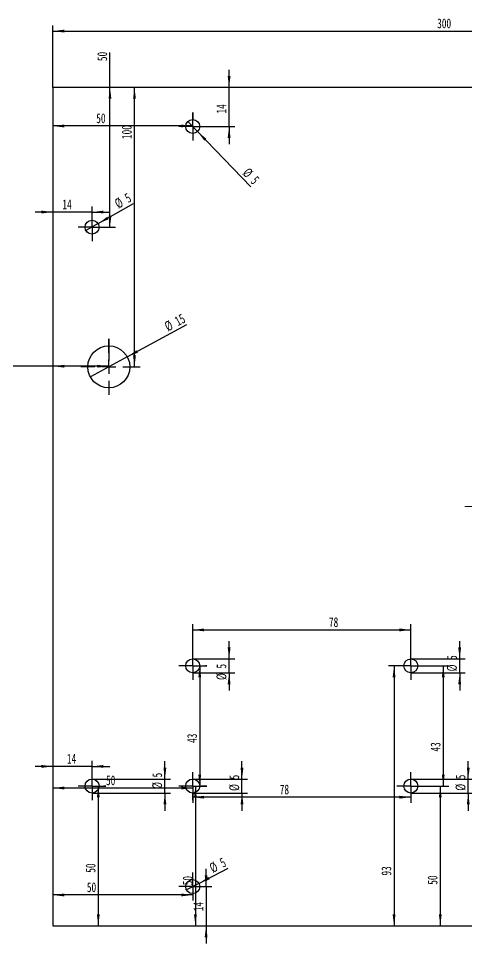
# Model space of a CAD drawing. Header units: millimetres. Extents: x 0 to 1189, y 0 to 841.
# Drawn here: x 214.1 to 374.3, y 341.4 to 672.5 of the extents above; entities that cross this region are included whole.
import ezdxf

# ---------------------------------------------------------------- set-up
doc = ezdxf.new("R2010")
doc.units = ezdxf.units.MM
doc.linetypes.add('CENTERX2', pattern=[20.32, 12.7, -2.54, 2.54, -2.54])
doc.layers.add('10', color=7, linetype='Continuous')
doc.styles.add('SLDTEXTSTYLE5', font='TXT', dxfattribs={"width": 0.7})
doc.dimstyles.new('SLDDIMSTYLE0', dxfattribs={"dimtxt": 3.5, "dimasz": 4.08, "dimexe": 0, "dimexo": 0.0625, "dimgap": 0.875, "dimtad": 2, "dimrnd": 1e-09, "dimzin": 12, "dimdsep": 46, "dimtxsty": 'SLDTEXTSTYLE5', "dimsah": 1, "dimcen": 0.09, "dimadec": 0, "dimazin": 3, "dimtfac": 1, "dimtofl": 0, "dimtmove": 0, "dimatfit": 3, "dimfxl": 0, "dimfrac": 2, "dimtolj": 1, "dimtzin": 12, "dimarcsym": 0})
doc.dimstyles.new('SLDDIMSTYLE1', dxfattribs={"dimtxt": 3.5, "dimasz": 4.08, "dimexe": 0, "dimexo": 0.0625, "dimgap": 0.875, "dimtad": 2, "dimrnd": 1e-09, "dimzin": 12, "dimdsep": 46, "dimtxsty": 'SLDTEXTSTYLE5', "dimblk1": 'NONE', "dimsah": 1, "dimcen": 0, "dimadec": 0, "dimazin": 3, "dimtfac": 1, "dimtmove": 0, "dimatfit": 3, "dimldrblk": 'NONE', "dimfxl": 0, "dimfrac": 2, "dimtolj": 1, "dimtzin": 12, "dimarcsym": 0})
doc.dimstyles.new('SLDDIMSTYLE2', dxfattribs={"dimtxt": 3.5, "dimasz": 4.08, "dimexe": 0, "dimexo": 0.0625, "dimgap": 0.875, "dimtad": 2, "dimrnd": 1e-09, "dimzin": 12, "dimdsep": 46, "dimtxsty": 'SLDTEXTSTYLE5', "dimsah": 1, "dimcen": 0.09, "dimadec": 0, "dimazin": 3, "dimtfac": 1, "dimtmove": 0, "dimatfit": 0, "dimfxl": 0, "dimfrac": 2, "dimtolj": 1, "dimtzin": 12, "dimarcsym": 0})
doc.dimstyles.new('SLDDIMSTYLE3', dxfattribs={"dimtxt": 3.5, "dimasz": 4.08, "dimexe": 0, "dimexo": 0.0625, "dimgap": 0.875, "dimtad": 2, "dimrnd": 1e-09, "dimzin": 12, "dimdsep": 46, "dimtxsty": 'SLDTEXTSTYLE5', "dimblk1": 'NONE', "dimsah": 1, "dimcen": 0, "dimadec": 0, "dimazin": 3, "dimtfac": 1, "dimtmove": 0, "dimatfit": 3, "dimldrblk": 'NONE', "dimfxl": 0, "dimfrac": 2, "dimtolj": 1, "dimtzin": 12, "dimarcsym": 0})

# ---------------------------------------------------------------- blocks, each defined once
blk = doc.blocks.new('_D')
at = {"layer": '10'}
for p, q in [((226.4, 647.79), (226.4, 669.95)), ((526.4, 647.79), (526.4, 669.95)), ((226.4, 667.95), (526.4, 667.95))]:
    blk.add_line(p, q, dxfattribs=at)
for points in [[(226.4, 667.95), (230.48, 667.44), (230.48, 668.45)], [(526.4, 667.95), (522.32, 668.45), (522.32, 667.44)]]:
    blk.add_solid(points, dxfattribs=at)
at = {"layer": '10', "insert": (363.8, 672.46), "char_height": 3.5, "attachment_point": 1, "style": 'SLDTEXTSTYLE5'}
blk.add_mtext('300', dxfattribs=at)
blk = doc.blocks.new('_D_4')
at = {"layer": '10'}
for q in [(255.18, 606.28), (238.23, 596.55)]:
    blk.add_line((242.57, 599.04), q, dxfattribs=at)
blk.add_solid([(242.57, 599.04), (246.36, 600.63), (245.85, 601.51)], dxfattribs=at)
at = {"layer": '10', "char_height": 3.5, "attachment_point": 1, "rotation": 29.876, "style": 'SLDTEXTSTYLE5'}
for s, insert in [('5', (251.62, 609.39)), ('%%c', (248.05, 607.35))]:
    blk.add_mtext(s, dxfattribs=dict(at, insert=insert))
blk = doc.blocks.new('_None')
blk = doc.blocks.new('_D_6')
at = {"layer": '10'}
for p, q in [((266.46, 400.29), (266.46, 406.64)), ((240.4, 400.29), (268.46, 400.29)), ((266.46, 395.29), (266.46, 400.29)), ((240.4, 395.29), (268.46, 395.29)), ((266.46, 395.29), (266.46, 388.94))]:
    blk.add_line(p, q, dxfattribs=at)
for points in [[(266.46, 400.29), (266.97, 404.37), (265.95, 404.37)], [(266.46, 395.29), (265.95, 391.21), (266.97, 391.21)]]:
    blk.add_solid(points, dxfattribs=at)
at = {"layer": '10', "char_height": 3.5, "attachment_point": 1, "rotation": 90, "style": 'SLDTEXTSTYLE5'}
for s, insert in [('5', (261.95, 400.87)), ('%%c', (261.93, 396.75))]:
    blk.add_mtext(s, dxfattribs=dict(at, insert=insert))
blk = doc.blocks.new('_D_8')
at = {"layer": '10'}
for p, q in [((226.4, 404.82), (220.05, 404.82)), ((240.4, 404.82), (226.4, 404.82)), ((240.4, 402.79), (240.4, 406.82)), ((240.4, 404.82), (246.75, 404.82))]:
    blk.add_line(p, q, dxfattribs=at)
for points in [[(226.4, 404.82), (222.32, 405.33), (222.32, 404.31)], [(240.4, 404.82), (244.48, 404.31), (244.48, 405.33)]]:
    blk.add_solid(points, dxfattribs=at)
at = {"layer": '10', "insert": (231.43, 409.33), "char_height": 3.5, "attachment_point": 1, "style": 'SLDTEXTSTYLE5'}
blk.add_mtext('14', dxfattribs=at)
blk = doc.blocks.new('_D_9')
at = {"layer": '10'}
for p, q in [((242.64, 397.79), (242.64, 347.79)), ((245.4, 397.79), (244.64, 397.79))]:
    blk.add_line(p, q, dxfattribs=at)
for points in [[(242.64, 397.79), (242.14, 393.71), (243.15, 393.71)], [(242.64, 347.79), (243.15, 351.87), (242.14, 351.87)]]:
    blk.add_solid(points, dxfattribs=at)
at = {"layer": '10', "insert": (238.13, 366.77), "char_height": 3.5, "attachment_point": 1, "rotation": 90, "style": 'SLDTEXTSTYLE5'}
blk.add_mtext('50', dxfattribs=at)
blk = doc.blocks.new('_D_10')
at = {"layer": '10'}
for p, q in [((226.4, 603.19), (220.05, 603.19)), ((240.4, 603.19), (226.4, 603.19)), ((240.4, 602.79), (240.4, 605.19)), ((240.4, 603.19), (246.75, 603.19))]:
    blk.add_line(p, q, dxfattribs=at)
for points in [[(226.4, 603.19), (222.32, 603.7), (222.32, 602.68)], [(240.4, 603.19), (244.48, 602.68), (244.48, 603.7)]]:
    blk.add_solid(points, dxfattribs=at)
at = {"layer": '10', "insert": (229.82, 607.7), "char_height": 3.5, "attachment_point": 1, "style": 'SLDTEXTSTYLE5'}
blk.add_mtext('14', dxfattribs=at)
blk = doc.blocks.new('_D_12')
at = {"layer": '10'}
for p, q in [((246.82, 647.79), (246.82, 660.27)), ((246.82, 597.79), (246.82, 647.79)), ((245.4, 597.79), (248.82, 597.79))]:
    blk.add_line(p, q, dxfattribs=at)
for points in [[(246.82, 647.79), (246.31, 643.71), (247.33, 643.71)], [(246.82, 597.79), (247.33, 601.87), (246.31, 601.87)]]:
    blk.add_solid(points, dxfattribs=at)
at = {"layer": '10', "insert": (242.31, 657.2), "char_height": 3.5, "attachment_point": 1, "rotation": 90, "style": 'SLDTEXTSTYLE5'}
blk.add_mtext('50', dxfattribs=at)
blk = doc.blocks.new('_D_16')
at = {"layer": '10'}
for q in [(274.67, 635.6), (297.2, 612.17)]:
    blk.add_line((278.13, 631.99), q, dxfattribs=at)
blk.add_solid([(278.13, 631.99), (280.59, 628.7), (281.33, 629.4)], dxfattribs=at)
at = {"layer": '10', "char_height": 3.5, "attachment_point": 1, "rotation": 313.8794, "style": 'SLDTEXTSTYLE5'}
for s, insert in [('%%c', (296.53, 619.37)), ('5', (299.38, 616.39))]:
    blk.add_mtext(s, dxfattribs=dict(at, insert=insert))
blk = doc.blocks.new('_D_17')
at = {"layer": '10'}
for p, q in [((289.41, 647.79), (289.41, 654.14)), ((289.41, 633.79), (289.41, 647.79)), ((281.4, 633.79), (291.41, 633.79)), ((289.41, 633.79), (289.41, 627.44))]:
    blk.add_line(p, q, dxfattribs=at)
for points in [[(289.41, 647.79), (289.92, 651.87), (288.9, 651.87)], [(289.41, 633.79), (288.9, 629.71), (289.92, 629.71)]]:
    blk.add_solid(points, dxfattribs=at)
at = {"layer": '10', "insert": (284.9, 638.45), "char_height": 3.5, "attachment_point": 1, "rotation": 90, "style": 'SLDTEXTSTYLE5'}
blk.add_mtext('14', dxfattribs=at)
blk = doc.blocks.new('_D_18')
at = {"layer": '10'}
for p, q in [((276.4, 638.79), (276.4, 636)), ((276.4, 634), (226.4, 634))]:
    blk.add_line(p, q, dxfattribs=at)
for points in [[(226.4, 634), (230.48, 633.49), (230.48, 634.5)], [(276.4, 634), (272.32, 634.5), (272.32, 633.49)]]:
    blk.add_solid(points, dxfattribs=at)
at = {"layer": '10', "insert": (241.91, 638.51), "char_height": 3.5, "attachment_point": 1, "style": 'SLDTEXTSTYLE5'}
blk.add_mtext('50', dxfattribs=at)
blk = doc.blocks.new('_D_22')
at = {"layer": '10'}
for q in [(289.03, 368.39), (274.18, 360.64)]:
    blk.add_line((278.62, 362.95), q, dxfattribs=at)
blk.add_solid([(278.62, 362.95), (282.47, 364.39), (282, 365.29)], dxfattribs=at)
at = {"layer": '10', "char_height": 3.5, "attachment_point": 1, "rotation": 27.5624, "style": 'SLDTEXTSTYLE5'}
for s, insert in [('%%c', (281.96, 369.72)), ('5', (285.61, 371.61))]:
    blk.add_mtext(s, dxfattribs=dict(at, insert=insert))
blk = doc.blocks.new('_D_23')
at = {"layer": '10'}
for p, q in [((281.2, 361.79), (281.2, 368.14)), ((281.2, 361.79), (281.2, 347.79)), ((281.4, 361.79), (283.2, 361.79)), ((281.2, 347.79), (281.2, 341.44))]:
    blk.add_line(p, q, dxfattribs=at)
for points in [[(281.2, 361.79), (281.7, 365.87), (280.69, 365.87)], [(281.2, 347.79), (280.69, 343.71), (281.7, 343.71)]]:
    blk.add_solid(points, dxfattribs=at)
at = {"layer": '10', "insert": (276.68, 353.02), "char_height": 3.5, "attachment_point": 1, "rotation": 90, "style": 'SLDTEXTSTYLE5'}
blk.add_mtext('14', dxfattribs=at)
blk = doc.blocks.new('_D_24')
at = {"layer": '10'}
for p, q in [((276.4, 358.81), (226.4, 358.81)), ((276.4, 356.79), (276.4, 356.81))]:
    blk.add_line(p, q, dxfattribs=at)
for points in [[(226.4, 358.81), (230.48, 358.3), (230.48, 359.32)], [(276.4, 358.81), (272.32, 359.32), (272.32, 358.3)]]:
    blk.add_solid(points, dxfattribs=at)
at = {"layer": '10', "insert": (238.56, 363.32), "char_height": 3.5, "attachment_point": 1, "style": 'SLDTEXTSTYLE5'}
blk.add_mtext('50', dxfattribs=at)
blk = doc.blocks.new('_D_28')
at = {"layer": '10'}
for q in [(274.36, 562.92), (239.8, 544.23)]:
    blk.add_line((253, 551.36), q, dxfattribs=at)
blk.add_solid([(253, 551.36), (256.83, 552.86), (256.34, 553.75)], dxfattribs=at)
at = {"layer": '10', "char_height": 3.5, "attachment_point": 1, "rotation": 28.4037, "style": 'SLDTEXTSTYLE5'}
for s, insert in [('15', (269.52, 565.41)), ('%%c', (265.89, 563.47))]:
    blk.add_mtext(s, dxfattribs=dict(at, insert=insert))
blk = doc.blocks.new('_D_30')
at = {"layer": '10'}
for p, q in [((255.58, 547.79), (255.58, 647.79)), ((256.4, 547.79), (257.58, 547.79))]:
    blk.add_line(p, q, dxfattribs=at)
for points in [[(255.58, 647.79), (255.07, 643.71), (256.09, 643.71)], [(255.58, 547.79), (256.09, 551.87), (255.07, 551.87)]]:
    blk.add_solid(points, dxfattribs=at)
at = {"layer": '10', "insert": (251.07, 629.3), "char_height": 3.5, "attachment_point": 1, "rotation": 90, "style": 'SLDTEXTSTYLE5'}
blk.add_mtext('100', dxfattribs=at)
blk = doc.blocks.new('_D_31')
at = {"layer": '10'}
for p, q in [((246.4, 557.79), (246.4, 550.03)), ((226.4, 548.03), (183.93, 548.03)), ((246.4, 548.03), (226.4, 548.03))]:
    blk.add_line(p, q, dxfattribs=at)
for points in [[(226.4, 548.03), (230.48, 547.52), (230.48, 548.53)], [(246.4, 548.03), (242.32, 548.53), (242.32, 547.52)]]:
    blk.add_solid(points, dxfattribs=at)
at = {"layer": '10', "insert": (183.93, 552.54), "char_height": 3.5, "attachment_point": 1, "style": 'SLDTEXTSTYLE5'}
blk.add_mtext('20', dxfattribs=at)
blk = doc.blocks.new('_D_54')
at = {"layer": '10'}
for p, q in [((278.92, 440.79), (278.92, 397.79)), ((281.4, 440.79), (280.92, 440.79)), ((281.4, 397.79), (280.92, 397.79))]:
    blk.add_line(p, q, dxfattribs=at)
for points in [[(278.92, 440.79), (278.41, 436.71), (279.43, 436.71)], [(278.92, 397.79), (279.43, 401.87), (278.41, 401.87)]]:
    blk.add_solid(points, dxfattribs=at)
at = {"layer": '10', "insert": (274.41, 413.22), "char_height": 3.5, "attachment_point": 1, "rotation": 90, "style": 'SLDTEXTSTYLE5'}
blk.add_mtext('43', dxfattribs=at)
blk = doc.blocks.new('_D_55')
at = {"layer": '10'}
for p, q in [((359.4, 440.79), (367.98, 440.79)), ((365.98, 440.79), (365.98, 397.79)), ((359.4, 397.79), (367.98, 397.79))]:
    blk.add_line(p, q, dxfattribs=at)
for points in [[(365.98, 440.79), (365.47, 436.71), (366.48, 436.71)], [(365.98, 397.79), (366.48, 401.87), (365.47, 401.87)]]:
    blk.add_solid(points, dxfattribs=at)
at = {"layer": '10', "insert": (361.46, 410.12), "char_height": 3.5, "attachment_point": 1, "rotation": 90, "style": 'SLDTEXTSTYLE5'}
blk.add_mtext('43', dxfattribs=at)
blk = doc.blocks.new('_D_56')
at = {"layer": '10'}
for p, q in [((276.4, 445.79), (276.4, 455.66)), ((276.4, 453.66), (354.4, 453.66)), ((354.4, 445.79), (354.4, 455.66))]:
    blk.add_line(p, q, dxfattribs=at)
for points in [[(276.4, 453.66), (280.48, 453.15), (280.48, 454.17)], [(354.4, 453.66), (350.32, 454.17), (350.32, 453.15)]]:
    blk.add_solid(points, dxfattribs=at)
at = {"layer": '10', "insert": (325.11, 458.17), "char_height": 3.5, "attachment_point": 1, "style": 'SLDTEXTSTYLE5'}
blk.add_mtext('78', dxfattribs=at)
blk = doc.blocks.new('_D_57')
at = {"layer": '10'}
for p, q in [((289.42, 443.29), (289.42, 449.64)), ((276.4, 443.29), (291.42, 443.29)), ((289.42, 438.29), (289.42, 443.29)), ((276.4, 438.29), (291.42, 438.29)), ((289.42, 438.29), (289.42, 431.94))]:
    blk.add_line(p, q, dxfattribs=at)
for points in [[(289.42, 443.29), (289.93, 447.37), (288.91, 447.37)], [(289.42, 438.29), (288.91, 434.21), (289.93, 434.21)]]:
    blk.add_solid(points, dxfattribs=at)
at = {"layer": '10', "char_height": 3.5, "attachment_point": 1, "rotation": 90, "style": 'SLDTEXTSTYLE5'}
for s, insert in [('5', (284.91, 439.83)), ('%%c', (284.9, 435.72))]:
    blk.add_mtext(s, dxfattribs=dict(at, insert=insert))
blk = doc.blocks.new('_D_58')
at = {"layer": '10'}
for p, q in [((371.85, 443.29), (371.85, 449.64)), ((354.4, 443.29), (373.85, 443.29)), ((371.85, 438.29), (371.85, 443.29)), ((354.4, 438.29), (373.85, 438.29)), ((371.85, 438.29), (371.85, 431.94))]:
    blk.add_line(p, q, dxfattribs=at)
for points in [[(371.85, 443.29), (372.36, 447.37), (371.34, 447.37)], [(371.85, 438.29), (371.34, 434.21), (372.36, 434.21)]]:
    blk.add_solid(points, dxfattribs=at)
at = {"layer": '10', "char_height": 3.5, "attachment_point": 1, "rotation": 90, "style": 'SLDTEXTSTYLE5'}
for s, insert in [('5', (367.34, 442.93)), ('%%c', (367.32, 438.82))]:
    blk.add_mtext(s, dxfattribs=dict(at, insert=insert))
blk = doc.blocks.new('_D_59')
at = {"layer": '10'}
for p, q in [((294.02, 400.29), (294.02, 406.64)), ((276.4, 400.29), (296.02, 400.29)), ((294.02, 395.29), (294.02, 400.29)), ((276.4, 395.29), (296.02, 395.29)), ((294.02, 395.29), (294.02, 388.94))]:
    blk.add_line(p, q, dxfattribs=at)
for points in [[(294.02, 400.29), (294.53, 404.37), (293.51, 404.37)], [(294.02, 395.29), (293.51, 391.21), (294.53, 391.21)]]:
    blk.add_solid(points, dxfattribs=at)
at = {"layer": '10', "char_height": 3.5, "attachment_point": 1, "rotation": 90, "style": 'SLDTEXTSTYLE5'}
for s, insert in [('5', (289.51, 400.15)), ('%%c', (289.49, 396.03))]:
    blk.add_mtext(s, dxfattribs=dict(at, insert=insert))
blk = doc.blocks.new('_D_60')
at = {"layer": '10'}
for p, q in [((374.91, 400.29), (374.91, 406.64)), ((354.4, 400.29), (376.91, 400.29)), ((374.91, 395.29), (374.91, 400.29)), ((354.4, 395.29), (376.91, 395.29)), ((374.91, 395.29), (374.91, 388.94))]:
    blk.add_line(p, q, dxfattribs=at)
for points in [[(374.91, 400.29), (375.42, 404.37), (374.41, 404.37)], [(374.91, 395.29), (374.41, 391.21), (375.42, 391.21)]]:
    blk.add_solid(points, dxfattribs=at)
at = {"layer": '10', "char_height": 3.5, "attachment_point": 1, "rotation": 90, "style": 'SLDTEXTSTYLE5'}
for s, insert in [('5', (370.4, 400.22)), ('%%c', (370.39, 396.11))]:
    blk.add_mtext(s, dxfattribs=dict(at, insert=insert))
blk = doc.blocks.new('_D_61')
at = {"layer": '10'}
for p, q in [((276.4, 397.08), (226.4, 397.08)), ((276.4, 392.79), (276.4, 395.08))]:
    blk.add_line(p, q, dxfattribs=at)
for points in [[(226.4, 397.08), (230.48, 396.57), (230.48, 397.59)], [(276.4, 397.08), (272.32, 397.59), (272.32, 396.57)]]:
    blk.add_solid(points, dxfattribs=at)
at = {"layer": '10', "insert": (245.41, 401.59), "char_height": 3.5, "attachment_point": 1, "style": 'SLDTEXTSTYLE5'}
blk.add_mtext('50', dxfattribs=at)
blk = doc.blocks.new('_D_62')
at = {"layer": '10'}
for p, q in [((277.37, 397.79), (277.37, 347.79)), ((281.4, 397.79), (279.37, 397.79))]:
    blk.add_line(p, q, dxfattribs=at)
for points in [[(277.37, 397.79), (276.86, 393.71), (277.87, 393.71)], [(277.37, 347.79), (277.87, 351.87), (276.86, 351.87)]]:
    blk.add_solid(points, dxfattribs=at)
at = {"layer": '10', "insert": (272.85, 362.28), "char_height": 3.5, "attachment_point": 1, "rotation": 90, "style": 'SLDTEXTSTYLE5'}
blk.add_mtext('50', dxfattribs=at)
blk = doc.blocks.new('_D_63')
at = {"layer": '10'}
for p, q in [((354.4, 393.8), (276.4, 393.8)), ((276.4, 392.79), (276.4, 391.8)), ((354.4, 392.79), (354.4, 391.8))]:
    blk.add_line(p, q, dxfattribs=at)
for points in [[(276.4, 393.8), (280.48, 393.29), (280.48, 394.31)], [(354.4, 393.8), (350.32, 394.31), (350.32, 393.29)]]:
    blk.add_solid(points, dxfattribs=at)
at = {"layer": '10', "insert": (307.52, 398.31), "char_height": 3.5, "attachment_point": 1, "style": 'SLDTEXTSTYLE5'}
blk.add_mtext('78', dxfattribs=at)
blk = doc.blocks.new('_D_64')
at = {"layer": '10'}
for p, q in [((359.4, 397.79), (366.92, 397.79)), ((364.92, 397.79), (364.92, 347.79))]:
    blk.add_line(p, q, dxfattribs=at)
for points in [[(364.92, 397.79), (364.41, 393.71), (365.42, 393.71)], [(364.92, 347.79), (365.42, 351.87), (364.41, 351.87)]]:
    blk.add_solid(points, dxfattribs=at)
at = {"layer": '10', "insert": (360.4, 362.47), "char_height": 3.5, "attachment_point": 1, "rotation": 90, "style": 'SLDTEXTSTYLE5'}
blk.add_mtext('50', dxfattribs=at)
blk = doc.blocks.new('_D_65')
at = {"layer": '10'}
for p, q in [((349.4, 440.79), (346.39, 440.79)), ((348.39, 440.79), (348.39, 347.79))]:
    blk.add_line(p, q, dxfattribs=at)
for points in [[(348.39, 440.79), (347.88, 436.71), (348.9, 436.71)], [(348.39, 347.79), (348.9, 351.87), (347.88, 351.87)]]:
    blk.add_solid(points, dxfattribs=at)
at = {"layer": '10', "insert": (343.88, 365.75), "char_height": 3.5, "attachment_point": 1, "rotation": 90, "style": 'SLDTEXTSTYLE5'}
blk.add_mtext('93', dxfattribs=at)
blk = doc.blocks.new('SW_CENTERMARKSYMBOL_0')
at = {"layer": '10', "color": 0}
for p, q in [((0, 2.5), (0, 5)), ((-2.5, 0), (-5, 0)), ((0, 0), (-2.5, 0)), ((0, 0), (0, 2.5)), ((0, 0), (0, -2.5)), ((0, 0), (2.5, 0)), ((2.5, 0), (5, 0)), ((0, -2.5), (0, -5))]:
    blk.add_line(p, q, dxfattribs=at)
blk = doc.blocks.new('SW_CENTERMARKSYMBOL_2')
at = {"layer": '10', "color": 0}
for p, q in [((0, 2.5), (0, 5)), ((-2.5, 0), (-5, 0)), ((0, 0), (-2.5, 0)), ((0, 0), (0, 2.5)), ((0, 0), (0, -2.5)), ((0, 0), (2.5, 0)), ((2.5, 0), (5, 0)), ((0, -2.5), (0, -5))]:
    blk.add_line(p, q, dxfattribs=at)
blk = doc.blocks.new('SW_CENTERMARKSYMBOL_4')
at = {"layer": '10', "color": 0}
for p, q in [((0, 2.5), (0, 5)), ((-2.5, 0), (-5, 0)), ((0, 0), (-2.5, 0)), ((0, 0), (0, 2.5)), ((0, 0), (0, -2.5)), ((0, 0), (2.5, 0)), ((2.5, 0), (5, 0)), ((0, -2.5), (0, -5))]:
    blk.add_line(p, q, dxfattribs=at)
blk = doc.blocks.new('SW_CENTERMARKSYMBOL_7')
at = {"layer": '10', "color": 0}
for p, q in [((0, 2.5), (0, 5)), ((-2.5, 0), (-5, 0)), ((0, 0), (-2.5, 0)), ((0, 0), (0, 2.5)), ((0, 0), (0, -2.5)), ((0, 0), (2.5, 0)), ((2.5, 0), (5, 0)), ((0, -2.5), (0, -5))]:
    blk.add_line(p, q, dxfattribs=at)
blk = doc.blocks.new('SW_CENTERMARKSYMBOL_10')
at = {"layer": '10', "color": 0}
for p, q in [((0, 5), (0, 10)), ((-5, 0), (-10, 0)), ((0, 0), (-2.5, 0)), ((0, 0), (0, 2.5)), ((0, 0), (0, -2.5)), ((0, 0), (2.5, 0)), ((5, 0), (10, 0)), ((0, -5), (0, -10))]:
    blk.add_line(p, q, dxfattribs=at)
blk = doc.blocks.new('SW_CENTERMARKSYMBOL_13')
at = {"layer": '10', "color": 0}
for p, q in [((0, 2.5), (0, 5)), ((-2.5, 0), (-5, 0)), ((0, 0), (-2.5, 0)), ((0, 0), (0, 2.5)), ((0, 0), (0, -2.5)), ((0, 0), (2.5, 0)), ((2.5, 0), (5, 0)), ((0, -2.5), (0, -5))]:
    blk.add_line(p, q, dxfattribs=at)
blk = doc.blocks.new('SW_CENTERMARKSYMBOL_14')
at = {"layer": '10', "color": 0}
for p, q in [((0, 2.5), (0, 5)), ((-2.5, 0), (-5, 0)), ((0, 0), (-2.5, 0)), ((0, 0), (0, 2.5)), ((0, 0), (0, -2.5)), ((0, 0), (2.5, 0)), ((2.5, 0), (5, 0)), ((0, -2.5), (0, -5))]:
    blk.add_line(p, q, dxfattribs=at)
blk = doc.blocks.new('SW_CENTERMARKSYMBOL_15')
at = {"layer": '10', "color": 0}
for p, q in [((0, 2.5), (0, 5)), ((-2.5, 0), (-5, 0)), ((0, 0), (-2.5, 0)), ((0, 0), (0, 2.5)), ((0, 0), (0, -2.5)), ((0, 0), (2.5, 0)), ((2.5, 0), (5, 0)), ((0, -2.5), (0, -5))]:
    blk.add_line(p, q, dxfattribs=at)
blk = doc.blocks.new('SW_CENTERMARKSYMBOL_16')
at = {"layer": '10', "color": 0}
for p, q in [((0, 2.5), (0, 5)), ((-2.5, 0), (-5, 0)), ((0, 0), (-2.5, 0)), ((0, 0), (0, 2.5)), ((0, 0), (0, -2.5)), ((0, 0), (2.5, 0)), ((2.5, 0), (5, 0)), ((0, -2.5), (0, -5))]:
    blk.add_line(p, q, dxfattribs=at)

msp = doc.modelspace()

# ---------------------------------------------------------------- linework, layer by layer
at = {"color": 7, "linetype": 'Continuous', "lineweight": 25}
for p, q in [((526.4, 647.794), (226.4, 647.794)), ((226.4, 647.794), (226.4, 347.794)), ((226.4, 347.794), (526.4, 347.794))]:
    msp.add_line(p, q, dxfattribs=at)
at = {"color": 7, "linetype": 'CENTERX2', "lineweight": 18}
msp.add_line((379.15, 497.794), (373.65, 497.794), dxfattribs=at)
at = {"color": 7, "linetype": 'Continuous', "lineweight": 25}
for centre, radius in [((276.4, 633.794), 2.5), ((240.4, 597.794), 2.5), ((246.4, 547.794), 7.5), ((276.4, 440.794), 2.5), ((354.4, 440.794), 2.5), ((240.4, 397.794), 2.5), ((276.4, 397.794), 2.5), ((354.4, 397.794), 2.5), ((276.4, 361.794), 2.5)]:
    msp.add_circle(centre, radius, dxfattribs=at)

# ---------------------------------------------------------------- block references
at = {"layer": '10'}
for name, p in [('SW_CENTERMARKSYMBOL_7', (276.4, 633.794)), ('SW_CENTERMARKSYMBOL_0', (240.4, 597.794)), ('SW_CENTERMARKSYMBOL_10', (246.4, 547.794)), ('SW_CENTERMARKSYMBOL_16', (276.4, 440.794)), ('SW_CENTERMARKSYMBOL_14', (354.4, 440.794)), ('SW_CENTERMARKSYMBOL_4', (240.4, 397.794)), ('SW_CENTERMARKSYMBOL_15', (276.4, 397.794)), ('SW_CENTERMARKSYMBOL_13', (354.4, 397.794)), ('SW_CENTERMARKSYMBOL_2', (276.4, 361.794))]:
    msp.add_blockref(name, p, dxfattribs=at)

# ---------------------------------------------------------------- dimensions: what is measured, and where the dimension line sits
for base, p1, p2, dimstyle, picture, middle in [((526.4, 670.111), (226.4, 647.794), (526.4, 647.794), 'SLDDIMSTYLE0', '_D', (366.1, 670.111)), ((226.4, 550.192), (246.4, 547.794), (226.4, 647.794), 'SLDDIMSTYLE0', '_D_31', (185.468, 550.192)), ((226.4, 605.358), (240.4, 597.794), (226.4, 647.794), 'SLDDIMSTYLE2', '_D_10', (231.356, 605.358)), ((226.4, 636.161), (276.4, 633.794), (226.4, 647.794), 'SLDDIMSTYLE0', '_D_18', (243.446, 636.161)), ((354.4, 455.828), (276.4, 440.794), (354.4, 440.794), 'SLDDIMSTYLE0', '_D_56', (326.644, 455.828)), ((226.4, 406.986), (240.4, 397.794), (226.4, 347.794), 'SLDDIMSTYLE2', '_D_8', (232.965, 406.986)), ((226.4, 399.243), (276.4, 397.794), (226.4, 347.794), 'SLDDIMSTYLE0', '_D_61', (246.942, 399.243)), ((276.4, 395.966), (354.4, 397.794), (276.4, 397.794), 'SLDDIMSTYLE0', '_D_63', (309.046, 395.966)), ((226.4, 360.977), (276.4, 361.794), (226.4, 347.794), 'SLDDIMSTYLE0', '_D_24', (240.093, 360.977))]:
    dim = msp.add_linear_dim(base=base, p1=p1, p2=p2, dimstyle=dimstyle, dxfattribs=at)
    dim.commit()
    dim.dimension.update_dxf_attribs({"geometry": picture, "text_midpoint": middle, "dimtype": 160})
for base, p1, p2, dimstyle, picture, middle in [((244.657, 647.794), (240.4, 597.794), (226.4, 647.794), 'SLDDIMSTYLE0', '_D_12', (244.657, 658.737)), ((287.242, 647.794), (276.4, 633.794), (226.4, 647.794), 'SLDDIMSTYLE2', '_D_17', (287.242, 639.99)), ((253.416, 647.794), (246.4, 547.794), (226.4, 647.794), 'SLDDIMSTYLE0', '_D_30', (253.416, 631.604)), ((346.224, 347.794), (354.4, 440.794), (226.4, 347.794), 'SLDDIMSTYLE0', '_D_65', (346.224, 367.279)), ((276.752, 397.794), (276.4, 440.794), (276.4, 397.794), 'SLDDIMSTYLE0', '_D_54', (276.752, 414.753)), ((363.811, 397.794), (354.4, 440.794), (354.4, 397.794), 'SLDDIMSTYLE0', '_D_55', (363.811, 411.659)), ((240.479, 347.794), (240.4, 397.794), (226.4, 347.794), 'SLDDIMSTYLE0', '_D_9', (240.479, 368.308)), ((275.2, 347.794), (276.4, 397.794), (226.4, 347.794), 'SLDDIMSTYLE0', '_D_62', (275.2, 363.818)), ((362.751, 347.794), (354.4, 397.794), (226.4, 347.794), 'SLDDIMSTYLE0', '_D_64', (362.751, 364.002)), ((279.03, 347.794), (276.4, 361.794), (226.4, 347.794), 'SLDDIMSTYLE2', '_D_23', (279.03, 354.552))]:
    dim = msp.add_linear_dim(base=base, p1=p1, p2=p2, angle=90, dimstyle=dimstyle, dxfattribs=at)
    dim.commit()
    dim.dimension.update_dxf_attribs({"geometry": picture, "text_midpoint": middle, "dimtype": 160})
for p1, p2, dimstyle, picture, middle in [((274.667, 635.596), (278.133, 631.992), 'SLDDIMSTYLE1', '_D_16', (295.331, 614.108)), ((238.232, 596.548), (242.568, 599.039), 'SLDDIMSTYLE1', '_D_4', (252.939, 604.997)), ((239.803, 544.226), (252.997, 551.361), 'SLDDIMSTYLE3', '_D_28', (271.314, 561.266)), ((274.184, 360.637), (278.616, 362.95), 'SLDDIMSTYLE1', '_D_22', (286.787, 367.215))]:
    dim = msp.add_diameter_dim_2p(p1=p1, p2=p2, dimstyle=dimstyle, dxfattribs=at)
    dim.commit()
    dim.dimension.update_dxf_attribs({"geometry": picture, "text_midpoint": middle, "dimtype": 163})
for base, p1, p2, picture, middle in [((286.737, 443.294), (276.4, 438.294), (276.4, 443.294), '_D_57', (286.737, 438.546)), ((369.165, 443.294), (354.4, 438.294), (354.4, 443.294), '_D_58', (369.165, 441.643)), ((263.774, 400.294), (240.4, 395.294), (240.4, 400.294), '_D_6', (263.774, 399.579)), ((291.333, 400.294), (276.4, 395.294), (276.4, 400.294), '_D_59', (291.333, 398.858)), ((372.229, 400.294), (354.4, 395.294), (354.4, 400.294), '_D_60', (372.229, 398.933))]:
    dim = msp.add_linear_dim(base=base, p1=p1, p2=p2, angle=90, text='%%c<>', dimstyle='SLDDIMSTYLE2', dxfattribs=at)
    dim.commit()
    dim.dimension.update_dxf_attribs({"geometry": picture, "text_midpoint": middle, "dimtype": 160})

doc.saveas('drawing.dxf')
